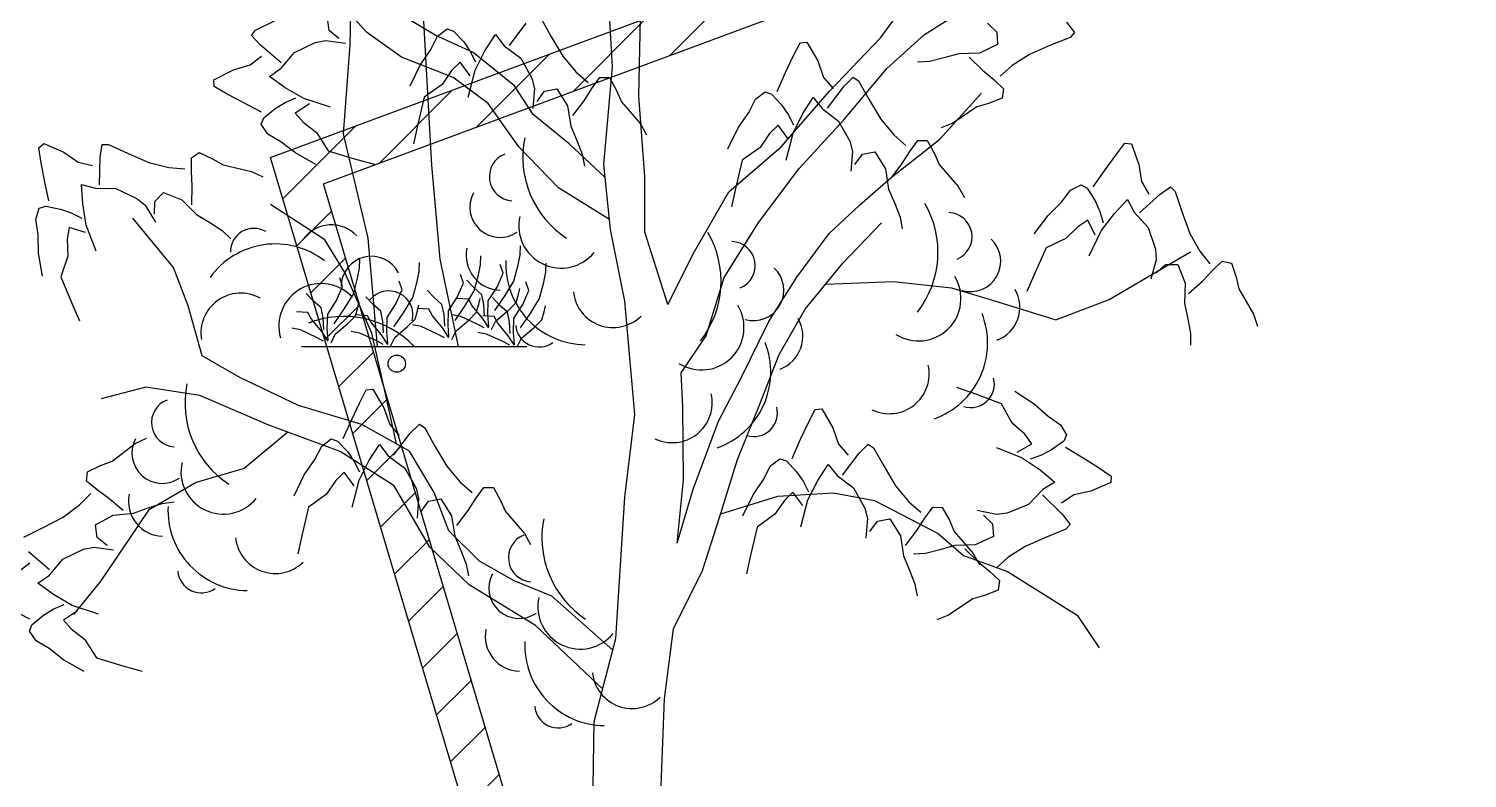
# Model space of a CAD drawing. Extents: x 524954 to 526204, y 9523489 to 9524010.
# Drawn here: x 525643.61 to 525651.96, y 9523641.27 to 9523645.62 of the extents above; entities that cross this region are included whole.
import ezdxf

# ---------------------------------------------------------------- set-up
doc = ezdxf.new("R2010")
doc.units = 0
doc.header["$PDMODE"] = 33
doc.header["$PDSIZE"] = 0.1
doc.linetypes.add('ACAD_ISO12W100', pattern=[21, 12, -3, 0, -3, 0, -3])
for name, color, linetype in [('Arbre', 34, 'ACAD_ISO12W100'), ('Cloture', 7, 'Continuous'), ('Murs', 1, 'Continuous'), ('TopoAlt', 3, 'Continuous'), ('TOPOJIS', 7, 'Continuous')]:
    doc.layers.add(name, color=color, linetype=linetype)
doc.styles.add('Simplex 1.0', font='Simplex.shx', dxfattribs={"width": 0.99, "height": 1})

# ---------------------------------------------------------------- blocks, each defined once
blk = doc.blocks.new('TCPOINT M')
at = {"color": 0}
blk.add_point((0, 0), dxfattribs=at)
at = {"layer": 'TopoAlt', "style": 'Simplex 1.0', "width": 0.99}
blk.add_attdef('ALT', (0.15, 0.15), '', height=1, dxfattribs=at)
blk = doc.blocks.new('v088')
at = {"linetype": 'Continuous'}
for p, q in [((-0.2365, 6.8477), (-0.2742, 7.4626)), ((-1.6648, 7.048), (-1.9323, 7.3471)), ((-2.3098, 7.06), (-2.2004, 7.1132)), ((-1.8828, 7.0578), (-1.8923, 7.1303)), ((-1.2665, 7.0314), (-1.4491, 7.1395)), ((-0.654, 7.1313), (-0.5947, 7.0251)), ((-0.0837, 6.6768), (-0.0745, 7.1309)), ((1.3209, 7.0171), (1.4418, 7.1813)), ((1.5755, 7.0348), (1.778, 7.1634)), ((2.3991, 7.1055), (2.4452, 7.0467)), ((-2.333, 7.0298), (-2.3098, 7.06)), ((-2.283, 6.9743), (-2.333, 7.0298)), ((-1.8262, 7.0109), (-1.8828, 7.0578)), ((-1.4628, 6.9029), (-1.6648, 7.048)), ((-1.2925, 6.9474), (-1.2526, 7.0255)), ((-1.0467, 6.9303), (-1.2665, 7.0314)), ((-1.2526, 7.0255), (-1.1978, 7.0672)), ((-1.1978, 7.0672), (-1.1602, 7.0548)), ((-1.1602, 7.0548), (-1.1012, 6.9916)), ((-0.978, 6.9406), (-0.9175, 7.0343)), ((-0.9175, 7.0343), (-0.8661, 6.9697)), ((-0.8351, 6.9716), (-0.7381, 7.0997)), ((-0.5947, 7.0251), (-0.5257, 6.909)), ((1.0227, 6.7061), (1.3209, 7.0171)), ((1.3557, 6.8374), (1.5755, 7.0348)), ((1.9408, 7.0996), (1.9941, 7.049)), ((1.9941, 7.049), (1.9988, 6.9761)), ((2.4201, 7.0181), (2.3073, 6.9725)), ((2.4452, 7.0467), (2.4201, 7.0181)), ((-2.1607, 6.8701), (-2.283, 6.9743)), ((-2.0833, 6.9307), (-1.963, 6.9891)), ((-1.963, 6.9891), (-1.9025, 7.0009)), ((-1.9025, 7.0009), (-1.7879, 6.9849)), ((-1.3538, 6.8575), (-1.2925, 6.9474)), ((-1.1012, 6.9916), (-1.0633, 6.9361)), ((-1.0633, 6.9361), (-1.0322, 6.8755)), ((-1.0349, 6.828), (-0.978, 6.9406)), ((-0.8661, 6.9697), (-0.7702, 6.8978)), ((0.8128, 6.9092), (0.8527, 6.9872)), ((0.8527, 6.9872), (0.8913, 6.9906)), ((0.8913, 6.9906), (0.9551, 6.8814)), ((1.9988, 6.9761), (1.8939, 6.9271)), ((2.3073, 6.9725), (2.1835, 6.9184)), ((-2.4387, 6.8298), (-2.3415, 6.858)), ((-2.3415, 6.858), (-2.2745, 6.9095)), ((-2.1606, 6.8391), (-2.0833, 6.9307)), ((-1.1618, 6.7848), (-1.4628, 6.9029)), ((-1.413, 6.7366), (-1.3538, 6.8575)), ((-1.122, 6.8741), (-1.1715, 6.8255)), ((-1.0639, 6.7951), (-1.122, 6.8741)), ((-0.8063, 6.7363), (-1.0467, 6.9303)), ((-0.7702, 6.8978), (-0.705, 6.781)), ((-0.5257, 6.909), (-0.4496, 6.8178)), ((0.7681, 6.8145), (0.8128, 6.9092)), ((0.9551, 6.8814), (0.9888, 6.786)), ((1.6041, 6.8779), (1.535, 6.8736)), ((1.6876, 6.8986), (1.6041, 6.8779)), ((1.7747, 6.9234), (1.6876, 6.8986)), ((1.8939, 6.9271), (1.7747, 6.9234)), ((1.8337, 6.904), (1.9118, 6.828)), ((2.0835, 6.8543), (2.0142, 6.7921)), ((2.1835, 6.9184), (2.0835, 6.8543)), ((-2.5514, 6.7723), (-2.4387, 6.8298)), ((-2.5502, 6.7337), (-2.5514, 6.7723)), ((-2.228, 6.7914), (-2.1606, 6.8391)), ((-2.1379, 6.7256), (-2.228, 6.7914)), ((-1.1715, 6.8255), (-1.2266, 6.7446)), ((-0.9597, 6.6336), (-1.1618, 6.7848)), ((-1.0757, 6.6715), (-1.0349, 6.828)), ((-0.705, 6.781), (-0.6897, 6.7213)), ((-0.4496, 6.8178), (-0.3793, 6.7567)), ((-0.357, 6.7218), (-0.3104, 6.7855)), ((-0.3104, 6.7855), (-0.2553, 6.7842)), ((-0.2869, 6.2807), (-0.2365, 6.8477)), ((-0.2553, 6.7842), (-0.2138, 6.7099)), ((0.7187, 6.7034), (0.7681, 6.8145)), ((0.9888, 6.786), (1.0441, 6.7221)), ((1.107, 6.54), (1.3557, 6.8374)), ((1.1083, 6.7343), (1.1609, 6.7873)), ((1.1609, 6.7873), (1.1923, 6.7659)), ((1.9118, 6.828), (1.9768, 6.7743)), ((1.9768, 6.7743), (2.0342, 6.7201)), ((-2.4746, 6.6893), (-2.5502, 6.7337)), ((-2.3827, 6.6392), (-2.4746, 6.6893)), ((-2.0288, 6.6624), (-2.1379, 6.7256)), ((-1.2266, 6.7446), (-1.3299, 6.6702)), ((-0.6972, 6.5707), (-0.8063, 6.7363)), ((-0.6897, 6.7213), (-0.6991, 6.6059)), ((-0.6753, 6.6457), (-0.6318, 6.7049)), ((-0.6318, 6.7049), (-0.56, 6.7185)), ((-0.56, 6.7185), (-0.4983, 6.6206)), ((-0.4022, 6.6506), (-0.357, 6.7218)), ((-0.2138, 6.7099), (-0.1857, 6.6447)), ((0.5938, 6.6601), (0.6485, 6.7018)), ((0.6485, 6.7018), (0.6861, 6.6893)), ((0.6861, 6.6893), (0.7451, 6.6262)), ((0.7433, 6.3831), (1.0227, 6.7061)), ((1.0112, 6.6062), (1.1083, 6.7343)), ((1.1923, 6.7659), (1.2517, 6.6597)), ((1.6628, 6.4272), (1.906, 6.6935)), ((2.0342, 6.7201), (2.0261, 6.6656)), ((-2.2745, 6.5836), (-2.3827, 6.6392)), ((-2.2624, 6.5503), (-2.1959, 6.6055)), ((-2.1959, 6.6055), (-2.1384, 6.6402)), ((-2.1384, 6.6402), (-2.076, 6.6678)), ((-1.9976, 6.6315), (-2.0798, 6.5781)), ((-1.8748, 6.6127), (-2.0288, 6.6624)), ((-1.3299, 6.6702), (-1.3669, 6.5144)), ((-0.7803, 6.3824), (-0.9597, 6.6336)), ((-0.4983, 6.6206), (-0.4798, 6.5027)), ((-0.4679, 6.5637), (-0.4022, 6.6506)), ((-0.1857, 6.6447), (-0.0753, 6.5169)), ((-0.0491, 6.2111), (-0.0837, 6.6768)), ((0.5538, 6.582), (0.5938, 6.6601)), ((0.7451, 6.6262), (0.7831, 6.5707)), ((0.8684, 6.5752), (0.9289, 6.6689)), ((0.9289, 6.6689), (0.9803, 6.6043)), ((0.9803, 6.6043), (1.0762, 6.5324)), ((1.2517, 6.6597), (1.3207, 6.5436)), ((1.879, 6.6139), (1.7385, 6.5203)), ((1.9472, 6.6337), (1.879, 6.6139)), ((2.0261, 6.6656), (1.9472, 6.6337)), ((-2.2769, 6.5134), (-2.2624, 6.5503)), ((-2.0798, 6.5781), (-2.0342, 6.5259)), ((-2.0342, 6.5259), (-1.9565, 6.4662)), ((-0.4884, 6.4009), (-0.6972, 6.5707)), ((-0.0753, 6.5169), (-0.0397, 6.4532)), ((0.4926, 6.4921), (0.5538, 6.582)), ((0.7831, 6.5707), (0.8142, 6.5101)), ((0.8114, 6.4626), (0.8684, 6.5752)), ((0.8455, 6.2546), (1.107, 6.54)), ((1.0762, 6.5324), (1.1414, 6.4156)), ((1.3207, 6.5436), (1.3968, 6.4523)), ((1.7385, 6.5203), (1.6708, 6.4929)), ((-2.2384, 6.4564), (-2.2769, 6.5134)), ((-2.1628, 6.412), (-2.2384, 6.4564)), ((-1.9565, 6.4662), (-1.8881, 6.3588)), ((-1.3669, 6.5144), (-1.3922, 6.3999)), ((-0.4798, 6.5027), (-0.4444, 6.4194)), ((0.4333, 6.3712), (0.4926, 6.4921)), ((0.6749, 6.4601), (0.6198, 6.3792)), ((0.7244, 6.5087), (0.6749, 6.4601)), ((0.7824, 6.4297), (0.7244, 6.5087)), ((0.7707, 6.306), (0.8114, 6.4626)), ((1.3968, 6.4523), (1.4671, 6.3913)), ((-3.5682, 6.3771), (-3.539, 6.4025)), ((-3.5548, 6.2904), (-3.5682, 6.3771)), ((-3.539, 6.4025), (-3.4232, 6.3514)), ((-3.4232, 6.3514), (-3.3399, 6.2939)), ((-3.2129, 6.3221), (-3.2014, 6.3959)), ((-3.2014, 6.3959), (-3.1633, 6.397)), ((-3.1633, 6.397), (-3.053, 6.3458)), ((-2.6821, 6.3185), (-2.6368, 6.3497)), ((-2.6368, 6.3497), (-2.5596, 6.3138)), ((-2.0765, 6.3457), (-2.1628, 6.412)), ((-1.8881, 6.3588), (-1.7347, 6.313)), ((-0.5514, 6.1446), (-0.7803, 6.3824)), ((-0.2789, 6.2036), (-0.4884, 6.4009)), ((-0.4444, 6.4194), (-0.4135, 6.3391)), ((0.4379, 6.1217), (0.7433, 6.3831)), ((0.6198, 6.3792), (0.5164, 6.3047)), ((1.1414, 6.4156), (1.1567, 6.3559)), ((1.1567, 6.3559), (1.1472, 6.2405)), ((1.2146, 6.3394), (1.2864, 6.3531)), ((1.2864, 6.3531), (1.3481, 6.2552)), ((1.3814, 6.2037), (1.6628, 6.4272)), ((1.4442, 6.2852), (1.4894, 6.3564)), ((1.4894, 6.3564), (1.536, 6.4201)), ((1.536, 6.4201), (1.5911, 6.4188)), ((1.5911, 6.4188), (1.6326, 6.3444)), ((2.6849, 6.3343), (2.7388, 6.4036)), ((2.7388, 6.4036), (2.7772, 6.3997)), ((2.7772, 6.3997), (2.8196, 6.2805)), ((-3.5355, 6.1876), (-3.5548, 6.2904)), ((-3.3399, 6.2939), (-3.2577, 6.2746)), ((-3.2164, 6.1615), (-3.2129, 6.3221)), ((-3.053, 6.3458), (-2.929, 6.2922)), ((-2.929, 6.2922), (-2.8139, 6.2629)), ((-2.6826, 6.2395), (-2.6821, 6.3185)), ((-2.5596, 6.3138), (-2.4986, 6.2775)), ((-2.4986, 6.2775), (-2.3343, 6.2387)), ((-1.9592, 6.2797), (-2.0765, 6.3457)), ((-1.7347, 6.313), (-1.6219, 6.2812)), ((-0.4135, 6.3391), (-0.4006, 6.2711)), ((-0.2479, 5.9022), (-0.2869, 6.2807)), ((0.5164, 6.3047), (0.4795, 6.1489)), ((1.171, 6.2803), (1.2146, 6.3394)), ((1.3784, 6.1983), (1.4442, 6.2852)), ((1.6326, 6.3444), (1.6606, 6.2793)), ((1.6606, 6.2793), (1.771, 6.1515)), ((2.6234, 6.2497), (2.6849, 6.3343)), ((2.8196, 6.2805), (2.8349, 6.1805)), ((-3.5103, 6.0686), (-3.5355, 6.1876)), ((-2.8139, 6.2629), (-2.7211, 6.2547)), ((-2.6774, 6.1553), (-2.6826, 6.2395)), ((-2.3343, 6.2387), (-2.2681, 6.208)), ((-0.0486, 5.8877), (-0.0491, 6.2111)), ((0.6096, 5.9388), (0.8455, 6.2546)), ((1.1982, 6.0444), (1.3814, 6.2037)), ((1.3481, 6.2552), (1.3665, 6.1373)), ((2.5541, 6.1497), (2.6234, 6.2497)), ((-3.3198, 6.1639), (-3.2403, 6.1417)), ((-3.3139, 6.0525), (-3.3198, 6.1639)), ((-3.2403, 6.1417), (-3.1205, 6.1398)), ((-3.1205, 6.1398), (-2.9991, 6.0834)), ((-2.8952, 6.0647), (-2.845, 6.1178)), ((-2.845, 6.1178), (-2.7377, 6.0747)), ((-2.6797, 6.0464), (-2.6774, 6.1553)), ((-0.2539, 5.9607), (-0.5514, 6.1446)), ((0.2399, 5.7756), (0.4379, 6.1217)), ((0.4795, 6.1489), (0.4542, 6.0345)), ((1.3665, 6.1373), (1.4019, 6.054)), ((1.771, 6.1515), (1.8066, 6.0878)), ((2.3695, 6.0612), (2.4234, 6.1305)), ((2.4234, 6.1305), (2.4849, 6.1612)), ((2.4849, 6.1612), (2.5195, 6.142)), ((2.5195, 6.142), (2.5657, 6.0689)), ((2.8234, 5.9997), (2.9427, 6.1074)), ((2.8349, 6.1805), (2.8773, 6.1074)), ((2.9427, 6.1074), (3.0042, 6.1497)), ((3.0042, 6.1497), (3.0311, 6.1228)), ((3.0311, 6.1228), (3.0696, 6.0074)), ((-3.5861, 5.9603), (-3.5662, 6.0262)), ((-3.5662, 6.0262), (-3.5284, 6.0381)), ((-3.5284, 6.0381), (-3.4436, 6.0215)), ((-3.4436, 6.0215), (-3.3804, 5.9989)), ((-3.294, 5.9279), (-3.3139, 6.0525)), ((-2.9991, 6.0834), (-2.9517, 6.044)), ((-2.9517, 6.044), (-2.8917, 5.945)), ((-2.8958, 5.9912), (-2.8952, 6.0647)), ((-2.7377, 6.0747), (-2.6536, 5.99)), ((-1.9071, 5.8427), (-2.2223, 6.0475)), ((1.0213, 5.879), (1.1982, 6.0444)), ((1.4019, 6.054), (1.4328, 5.9737)), ((2.2926, 5.9843), (2.3695, 6.0612)), ((2.5657, 6.0689), (2.5926, 6.0074)), ((2.6772, 5.9958), (2.7542, 6.0766)), ((2.7542, 6.0766), (2.7926, 6.0035)), ((-3.5727, 5.8736), (-3.5861, 5.9603)), ((-3.3804, 5.9989), (-3.3196, 5.968)), ((-2.7868, 5.6812), (-3.0229, 5.9686)), ((-2.6536, 5.99), (-2.576, 5.9433)), ((-2.576, 5.9433), (-2.5039, 5.8964)), ((0.4109, 5.6237), (0.6096, 5.9388)), ((1.0995, 5.7065), (1.3247, 5.9413)), ((1.4328, 5.9737), (1.4458, 5.9057)), ((2.2118, 5.8766), (2.2926, 5.9843)), ((2.5234, 5.9574), (2.4657, 5.9189)), ((2.5657, 5.8689), (2.5234, 5.9574)), ((2.5926, 6.0074), (2.6118, 5.942)), ((2.6003, 5.8958), (2.6772, 5.9958)), ((2.7926, 6.0035), (2.8734, 5.9151)), ((3.0696, 6.0074), (3.1158, 5.8804)), ((-3.5695, 5.7648), (-3.5727, 5.8736)), ((-3.3915, 5.9142), (-3.4031, 5.8459)), ((-3.2981, 5.8843), (-3.3915, 5.9142)), ((-3.2352, 5.7773), (-3.294, 5.9279)), ((-2.5039, 5.8964), (-2.4536, 5.8489)), ((-0.1646, 5.4873), (-0.2479, 5.9022)), ((0.0846, 5.4676), (-0.0486, 5.8877)), ((0.8338, 5.6263), (1.0213, 5.879)), ((2.3964, 5.8497), (2.281, 5.7958)), ((2.4657, 5.9189), (2.3964, 5.8497)), ((2.5311, 5.7497), (2.6003, 5.8958)), ((2.8734, 5.9151), (2.9157, 5.7881)), ((3.1158, 5.8804), (3.1734, 5.7766)), ((-3.5466, 5.6322), (-3.5695, 5.7648)), ((-3.4031, 5.8459), (-3.4003, 5.748)), ((-1.7911, 5.6523), (-1.9071, 5.8427)), ((0.0846, 5.4676), (0.2399, 5.7756)), ((2.281, 5.7958), (2.2156, 5.6496)), ((2.6462, 5.4963), (3.1193, 5.7735)), ((2.9157, 5.7881), (2.9196, 5.7266)), ((3.1734, 5.7766), (3.2311, 5.7035)), ((-3.4003, 5.748), (-3.4403, 5.6271)), ((-2.7013, 5.4591), (-2.7868, 5.6812)), ((0.8812, 5.4407), (1.0995, 5.7065)), ((2.9196, 5.7266), (2.8888, 5.615)), ((2.9196, 5.6496), (2.9734, 5.6996)), ((2.9734, 5.6996), (3.0465, 5.6996)), ((3.0465, 5.6996), (3.0888, 5.5919)), ((3.2465, 5.665), (3.3042, 5.7189)), ((3.3042, 5.7189), (3.3581, 5.7073)), ((3.3581, 5.7073), (3.385, 5.6266)), ((-3.4403, 5.6271), (-3.3789, 5.4792)), ((-1.6346, 5.3011), (-1.7911, 5.6523)), ((0.3061, 5.2857), (0.4109, 5.6237)), ((0.6713, 5.3679), (0.8338, 5.6263)), ((1.0006, 5.5861), (1.394, 5.6007)), ((1.394, 5.6007), (1.7306, 5.5642)), ((2.2156, 5.6496), (2.1695, 5.5419)), ((3.1081, 5.5304), (3.1888, 5.6035)), ((3.1888, 5.6035), (3.2465, 5.665)), ((3.385, 5.6266), (3.4004, 5.5573)), ((1.7306, 5.5642), (1.9997, 5.4827)), ((3.0888, 5.5919), (3.085, 5.4727)), ((3.4004, 5.5573), (3.485, 5.4112)), ((-3.3789, 5.4792), (-3.3323, 5.3717)), ((-2.6206, 5.1685), (-2.7013, 5.4591)), ((-0.1073, 4.8293), (-0.1646, 5.4873)), ((0.7312, 5.1764), (0.8812, 5.4407)), ((1.9997, 5.4827), (2.3377, 5.3779)), ((2.3377, 5.3779), (2.6462, 5.4963)), ((3.085, 5.4727), (3.1042, 5.3842)), ((0.5102, 5.0412), (0.6713, 5.3679)), ((3.1042, 5.3842), (3.1196, 5.2996)), ((3.485, 5.4112), (3.5081, 5.3419)), ((-1.5592, 4.9668), (-1.6346, 5.3011)), ((0.1613, 5.0712), (0.3061, 5.2857)), ((3.1196, 5.2996), (3.1196, 5.2304)), ((-2.4003, 5.0425), (-2.6206, 5.1685)), ((0.6191, 4.888), (0.7312, 5.1764)), ((-2.0611, 4.8817), (-2.4003, 5.0425)), ((0.1717, 4.8724), (0.1613, 5.0712)), ((0.3786, 4.7897), (0.5102, 5.0412)), ((-2.9464, 4.9876), (-3.2062, 4.92)), ((-2.6344, 4.9381), (-2.9464, 4.9876)), ((-2.2328, 4.7662), (-2.6344, 4.9381)), ((-1.7068, 4.8945), (-1.6668, 4.9726)), ((-1.6668, 4.9726), (-1.6283, 4.976)), ((-1.6283, 4.976), (-1.5645, 4.8667)), ((-1.4917, 4.6586), (-1.5592, 4.9668)), ((1.8724, 4.9461), (1.762, 4.9854)), ((2.0224, 4.89), (1.8724, 4.9461)), ((2.0987, 4.9642), (2.2113, 4.8904)), ((-1.6919, 4.7713), (-2.0611, 4.8817)), ((-1.7514, 4.7999), (-1.7068, 4.8945)), ((-1.5645, 4.8667), (-1.5307, 4.7714)), ((0.1743, 4.4496), (0.1717, 4.8724)), ((0.489, 4.5681), (0.6191, 4.888)), ((0.8993, 4.7791), (0.9393, 4.8572)), ((0.9393, 4.8572), (0.9778, 4.8606)), ((0.9778, 4.8606), (1.0416, 4.7513)), ((2.0834, 4.7783), (2.0224, 4.89)), ((2.2113, 4.8904), (2.2929, 4.8185)), ((-1.8192, 4.6131), (-2.2328, 4.7662)), ((-1.8008, 4.6887), (-1.7514, 4.7999)), ((-1.415, 4.6154), (-1.6919, 4.7713)), ((-1.5307, 4.7714), (-1.4755, 4.7074)), ((-1.4112, 4.7196), (-1.3587, 4.7727)), ((-1.3587, 4.7727), (-1.3272, 4.7513)), ((-0.1657, 4.3492), (-0.1073, 4.8293)), ((0.2314, 4.3948), (0.3786, 4.7897)), ((0.8546, 4.6845), (0.8993, 4.7791)), ((2.1569, 4.7135), (2.0834, 4.7783)), ((2.2929, 4.8185), (2.3654, 4.7691)), ((2.3654, 4.7691), (2.4, 4.7096)), ((-3.0095, 4.66), (-2.9439, 4.6918)), ((-2.1227, 4.7254), (-2.3768, 4.5144)), ((-1.9257, 4.6454), (-1.871, 4.6871)), ((-1.871, 4.6871), (-1.8334, 4.6747)), ((-1.5083, 4.5916), (-1.4112, 4.7196)), ((-1.3272, 4.7513), (-1.2679, 4.6451)), ((0.8053, 4.5733), (0.8546, 4.6845)), ((1.0416, 4.7513), (1.0754, 4.656)), ((2.1989, 4.6584), (2.1569, 4.7135)), ((2.4, 4.7096), (2.383, 4.6739)), ((-3.1435, 4.5571), (-3.0095, 4.66)), ((-1.9657, 4.5674), (-1.9257, 4.6454)), ((-1.8334, 4.6747), (-1.7744, 4.6115)), ((-1.5041, 4.4145), (-1.8192, 4.6131)), ((-1.7744, 4.6115), (-1.7365, 4.5561)), ((-1.6512, 4.5605), (-1.5907, 4.6542)), ((-1.5907, 4.6542), (-1.5392, 4.5896)), ((-1.2732, 4.3758), (-1.415, 4.6154)), ((-1.2679, 4.6451), (-1.1988, 4.529)), ((1.0754, 4.656), (1.1306, 4.592)), ((1.0978, 4.4762), (1.1948, 4.6042)), ((1.1948, 4.6042), (1.2474, 4.6573)), ((1.2474, 4.6573), (1.2789, 4.6359)), ((1.2789, 4.6359), (1.3382, 4.5297)), ((1.9921, 4.6376), (2.1424, 4.5777)), ((2.1133, 4.6106), (2.1989, 4.6584)), ((2.3129, 4.6232), (2.2532, 4.5924)), ((2.383, 4.6739), (2.3129, 4.6232)), ((2.3928, 4.6398), (2.497, 4.577)), ((-3.2867, 4.4956), (-3.2101, 4.5328)), ((-3.2101, 4.5328), (-3.1435, 4.5571)), ((-2.3768, 4.5144), (-2.655, 4.434)), ((-2.0269, 4.4774), (-1.9657, 4.5674)), ((-1.7365, 4.5561), (-1.7054, 4.4954)), ((-1.7081, 4.4479), (-1.6512, 4.5605)), ((-1.5392, 4.5896), (-1.4434, 4.5178)), ((-1.4434, 4.5178), (-1.3781, 4.401)), ((-1.1988, 4.529), (-1.1228, 4.4377)), ((0.3841, 4.2301), (0.489, 4.5681)), ((0.6404, 4.452), (0.6804, 4.53)), ((0.6804, 4.53), (0.7351, 4.5718)), ((0.7351, 4.5718), (0.7727, 4.5593)), ((0.7727, 4.5593), (0.8317, 4.4961)), ((0.9549, 4.4451), (1.0154, 4.5388)), ((1.0154, 4.5388), (1.0668, 4.4742)), ((1.3382, 4.5297), (1.4072, 4.4136)), ((2.1424, 4.5777), (2.247, 4.5072)), ((2.2532, 4.5924), (2.1892, 4.5691)), ((2.497, 4.577), (2.5853, 4.5209)), ((2.5853, 4.5209), (2.6578, 4.4715)), ((-3.2911, 4.4407), (-3.2867, 4.4956)), ((-3.2303, 4.3905), (-3.2911, 4.4407)), ((-2.655, 4.434), (-2.9315, 4.2727)), ((-2.0862, 4.3565), (-2.0269, 4.4774)), ((-1.8447, 4.4455), (-1.8998, 4.3645)), ((-1.7952, 4.494), (-1.8447, 4.4455)), ((-1.7371, 4.415), (-1.7952, 4.494)), ((-1.7488, 4.2914), (-1.7081, 4.4479)), ((-1.1228, 4.4377), (-1.0524, 4.3767)), ((0.1384, 4.0819), (0.1743, 4.4496)), ((0.5791, 4.362), (0.6404, 4.452)), ((0.8317, 4.4961), (0.8696, 4.4407)), ((0.8696, 4.4407), (0.9007, 4.38)), ((0.898, 4.3325), (0.9549, 4.4451)), ((1.0668, 4.4742), (1.1627, 4.4024)), ((2.247, 4.5072), (2.3325, 4.4356)), ((2.3325, 4.4356), (2.262, 4.3926)), ((2.6564, 4.4329), (2.5401, 4.3831)), ((2.6578, 4.4715), (2.6564, 4.4329)), ((-3.3314, 4.3035), (-3.2664, 4.3702)), ((-3.1617, 4.3413), (-3.2303, 4.3905)), ((-1.8998, 4.3645), (-2.0031, 4.2901)), ((-1.2976, 4.0581), (-1.5041, 4.4145)), ((-1.3781, 4.401), (-1.3629, 4.3412)), ((-1.1877, 4.1537), (-1.2732, 4.3758)), ((-1.0302, 4.3418), (-0.9835, 4.4054)), ((-0.9835, 4.4054), (-0.9285, 4.4041)), ((-0.9285, 4.4041), (-0.8869, 4.3298)), ((-0.2169, 3.5272), (-0.1657, 4.3492)), ((0.1384, 4.0819), (0.2314, 4.3948)), ((0.3911, 4.2526), (0.7235, 4.3553)), ((0.5199, 4.2411), (0.5791, 4.362)), ((0.7235, 4.3553), (1.0465, 4.3745)), ((0.8109, 4.3786), (0.7614, 4.3301)), ((0.869, 4.2996), (0.8109, 4.3786)), ((1.0465, 4.3745), (1.2838, 4.3297)), ((1.1627, 4.4024), (1.228, 4.2856)), ((1.4072, 4.4136), (1.4833, 4.3223)), ((2.262, 4.3926), (2.1788, 4.3064)), ((2.2601, 4.3616), (2.3751, 4.2494)), ((2.4412, 4.3615), (2.371, 4.3146)), ((2.5401, 4.3831), (2.4412, 4.3615)), ((-3.4268, 4.2328), (-3.3314, 4.3035)), ((-2.9315, 4.2727), (-3.209, 3.8627)), ((-3.0788, 4.2707), (-3.1617, 4.3413)), ((-3.0186, 4.2553), (-2.9333, 4.2859)), ((-2.9333, 4.2859), (-2.8514, 4.3121)), ((-2.8514, 4.3121), (-2.7828, 4.3211)), ((-2.0031, 4.2901), (-2.0401, 4.1343)), ((-1.3629, 4.3412), (-1.3723, 4.2259)), ((-1.3485, 4.2656), (-1.3049, 4.3248)), ((-1.3049, 4.3248), (-1.2331, 4.3384)), ((-1.2331, 4.3384), (-1.1715, 4.2405)), ((-1.1411, 4.1837), (-1.0754, 4.2705)), ((-1.0754, 4.2705), (-1.0302, 4.3418)), ((-0.8869, 4.3298), (-0.8589, 4.2646)), ((-0.8589, 4.2646), (-0.7485, 4.1368)), ((0.7614, 4.3301), (0.7063, 4.2491)), ((0.8572, 4.176), (0.898, 4.3325)), ((1.228, 4.2856), (1.2432, 4.2258)), ((1.2838, 4.3297), (1.6547, 4.1385)), ((1.4833, 4.3223), (1.5536, 4.2613)), ((1.5759, 4.2264), (1.6226, 4.29)), ((1.6226, 4.29), (1.6776, 4.2887)), ((1.6776, 4.2887), (1.7191, 4.2144)), ((1.9936, 4.2484), (1.8803, 4.2721)), ((2.1788, 4.3064), (2.0548, 4.2561)), ((-3.5467, 4.1705), (-3.4268, 4.2328)), ((-3.2386, 4.1877), (-3.1373, 4.2436)), ((-3.2291, 4.1152), (-3.2386, 4.1877)), ((-3.1373, 4.2436), (-3.0186, 4.2553)), ((-1.1715, 4.2405), (-1.153, 4.1227)), ((0.2848, 3.9233), (0.3841, 4.2301)), ((0.7063, 4.2491), (0.603, 4.1747)), ((1.2432, 4.2258), (1.2338, 4.1105)), ((1.2576, 4.1502), (1.3011, 4.2094)), ((1.3011, 4.2094), (1.373, 4.223)), ((1.373, 4.223), (1.4346, 4.1251)), ((1.5307, 4.1551), (1.5759, 4.2264)), ((1.7191, 4.2144), (1.7472, 4.1493)), ((1.9168, 4.2436), (1.9701, 4.193)), ((1.9701, 4.193), (1.9747, 4.12)), ((2.0548, 4.2561), (1.9936, 4.2484)), ((2.3751, 4.2494), (2.4212, 4.1906)), ((2.4212, 4.1906), (2.396, 4.1621)), ((-3.6561, 4.1174), (-3.5467, 4.1705)), ((-3.1725, 4.0683), (-3.2291, 4.1152)), ((-2.0401, 4.1343), (-2.0653, 4.0199)), ((-1.0099, 3.9771), (-1.1877, 4.1537)), ((-1.153, 4.1227), (-1.1176, 4.0393)), ((-0.7485, 4.1368), (-0.7129, 4.0731)), ((0.603, 4.1747), (0.566, 4.0189)), ((1.4346, 4.1251), (1.4531, 4.0073)), ((1.465, 4.0683), (1.5307, 4.1551)), ((1.6547, 4.1385), (1.8004, 4.0109)), ((1.7472, 4.1493), (1.8576, 4.0214)), ((1.9747, 4.12), (1.8699, 4.071)), ((2.2833, 4.1164), (2.1595, 4.0623)), ((2.396, 4.1621), (2.2833, 4.1164)), ((-3.5071, 3.9275), (-3.6294, 4.0317)), ((-3.4297, 3.988), (-3.3093, 4.0465)), ((-3.3093, 4.0465), (-3.2488, 4.0583)), ((-3.2488, 4.0583), (-3.1342, 4.0423)), ((-1.0692, 3.839), (-1.2976, 4.0581)), ((-1.1176, 4.0393), (-1.0867, 3.9591)), ((0.566, 4.0189), (0.5407, 3.9045)), ((1.5801, 4.0219), (1.511, 4.0175)), ((1.6636, 4.0426), (1.5801, 4.0219)), ((1.7506, 4.0673), (1.6636, 4.0426)), ((1.8699, 4.071), (1.7506, 4.0673)), ((1.8004, 4.0109), (2.0573, 3.9168)), ((1.8097, 4.0479), (1.8877, 3.9719)), ((1.8576, 4.0214), (1.8932, 3.9577)), ((2.1595, 4.0623), (2.0595, 3.9982)), ((-3.6878, 3.9154), (-3.6208, 3.9668)), ((-3.5069, 3.8964), (-3.4297, 3.988)), ((-1.0867, 3.9591), (-1.0738, 3.891)), ((-0.8085, 3.8631), (-1.0099, 3.9771)), ((1.4531, 4.0073), (1.4885, 3.9239)), ((1.8877, 3.9719), (1.9528, 3.9182)), ((2.0595, 3.9982), (1.9902, 3.936)), ((-3.5743, 3.8488), (-3.5069, 3.8964)), ((-3.4842, 3.783), (-3.5743, 3.8488)), ((-3.209, 3.8627), (-3.3666, 3.6666)), ((-0.589, 3.7744), (-0.8085, 3.8631)), ((0.1177, 3.584), (0.2848, 3.9233)), ((1.4885, 3.9239), (1.5194, 3.8437)), ((1.5194, 3.8437), (1.5323, 3.7756)), ((1.9528, 3.9182), (2.0102, 3.864)), ((2.0102, 3.864), (2.002, 3.8096)), ((2.0573, 3.9168), (2.4606, 3.664)), ((-3.3751, 3.7197), (-3.4842, 3.783)), ((-0.6849, 3.6045), (-1.0692, 3.839)), ((-0.2343, 3.4611), (-0.589, 3.7744)), ((1.9231, 3.7776), (1.855, 3.7579)), ((2.002, 3.8096), (1.9231, 3.7776)), ((-3.6208, 3.641), (-3.729, 3.6966)), ((-3.5422, 3.6629), (-3.4847, 3.6976)), ((-3.4847, 3.6976), (-3.4223, 3.7252)), ((-3.3439, 3.6889), (-3.4261, 3.6355)), ((-3.2212, 3.6701), (-3.3751, 3.7197)), ((1.855, 3.7579), (1.7144, 3.6642)), ((-3.6232, 3.5708), (-3.6087, 3.6076)), ((-3.6087, 3.6076), (-3.5422, 3.6629)), ((-3.4261, 3.6355), (-3.3805, 3.5833)), ((-0.2941, 3.234), (-0.6849, 3.6045)), ((1.7144, 3.6642), (1.6468, 3.6368)), ((2.4606, 3.664), (2.589, 3.4739)), ((-3.5847, 3.5138), (-3.6232, 3.5708)), ((-3.5091, 3.4694), (-3.5847, 3.5138)), ((-3.3805, 3.5833), (-3.3028, 3.5236)), ((-3.3028, 3.5236), (-3.2344, 3.4162)), ((-0.3436, 3.0457), (-0.2169, 3.5272)), ((0.064, 3.1786), (0.1177, 3.584)), ((-3.4228, 3.4031), (-3.5091, 3.4694)), ((-3.3055, 3.337), (-3.4228, 3.4031)), ((-3.2344, 3.4162), (-3.081, 3.3703)), ((-3.081, 3.3703), (-2.9682, 3.3386)), ((0.0445, 2.6247), (0.064, 3.1786)), ((-0.3518, 2.5418), (-0.3436, 3.0457)), ((-0.3726, 1.7516), (-0.3518, 2.5418)), ((0.1022, 1.0525), (0.0429, 2.1085)), ((-0.4115, 1.2346), (-0.3726, 1.7516)), ((-0.2683, 0.6281), (-0.4115, 1.2346)), ((0.151, 0.5063), (0.1022, 1.0525)), ((-0.2127, 0), (-0.2683, 0.6281)), ((-0.3173, 0.4544), (-0.3149, 0.5073)), ((0.2565, 0), (0.151, 0.5063)), ((0.3847, 0.4736), (0.3871, 0.5265)), ((0.6034, 0.4736), (0.6155, 0.5313)), ((0.6155, 0.5313), (0.6179, 0.5842)), ((-0.3294, 0.3967), (-0.3173, 0.4544)), ((0.0168, 0.3774), (0.0288, 0.4351)), ((0.0288, 0.4351), (0.0313, 0.488)), ((0.2861, 0.3678), (0.2693, 0.4183)), ((0.3726, 0.4159), (0.3847, 0.4736)), ((0.4808, 0.3438), (0.5169, 0.4255)), ((0.5169, 0.4255), (0.5001, 0.476)), ((0.5794, 0.3798), (0.6034, 0.4736)), ((0.7525, 0.3726), (0.7645, 0.4303)), ((0.7645, 0.4303), (0.7669, 0.4832)), ((-0.452, 0.2669), (-0.4159, 0.3486)), ((-0.4159, 0.3486), (-0.4327, 0.3991)), ((-0.3534, 0.3029), (-0.3294, 0.3967)), ((-0.0697, 0.3294), (-0.0865, 0.3798)), ((-0.0072, 0.2837), (0.0168, 0.3774)), ((0.25, 0.2861), (0.2861, 0.3678)), ((0.3462, 0.3414), (0.3053, 0.3847)), ((0.3919, 0.3005), (0.3462, 0.3414)), ((0.3486, 0.3221), (0.3726, 0.4159)), ((0.4303, 0.2645), (0.4808, 0.3438)), ((0.5241, 0.2909), (0.5794, 0.3798)), ((0.6058, 0.3029), (0.6131, 0.3366)), ((0.6659, 0.3246), (0.6491, 0.375)), ((0.7285, 0.2789), (0.7525, 0.3726)), ((-0.5866, 0.2645), (-0.6275, 0.3077)), ((-0.5409, 0.2236), (-0.5866, 0.2645)), ((-0.5025, 0.1875), (-0.452, 0.2669)), ((-0.4087, 0.214), (-0.3534, 0.3029)), ((-0.327, 0.226), (-0.3197, 0.2596)), ((-0.2404, 0.2452), (-0.2813, 0.2885)), ((-0.1058, 0.2476), (-0.0697, 0.3294)), ((-0.0625, 0.1947), (-0.0072, 0.2837)), ((0.1154, 0.2837), (0.0745, 0.327)), ((0.1611, 0.2428), (0.1154, 0.2837)), ((0.1995, 0.2068), (0.25, 0.2861)), ((0.3149, 0.2741), (0.25, 0.2789)), ((0.2933, 0.2332), (0.3486, 0.3221)), ((0.3366, 0.2356), (0.3149, 0.2741)), ((0.375, 0.2452), (0.3823, 0.2789)), ((0.4039, 0.2428), (0.3919, 0.3005)), ((0.4279, 0.1827), (0.4303, 0.2645)), ((0.4953, 0.2404), (0.4544, 0.2837)), ((0.4688, 0.2092), (0.5241, 0.2909)), ((0.5457, 0.2092), (0.5914, 0.2548)), ((0.5914, 0.2548), (0.6058, 0.3029)), ((0.6299, 0.2428), (0.6659, 0.3246)), ((0.6732, 0.1899), (0.7285, 0.2789)), ((-0.6179, 0.1971), (-0.6828, 0.2019)), ((-0.5962, 0.1587), (-0.6179, 0.1971)), ((-0.5289, 0.1659), (-0.5409, 0.2236)), ((-0.5049, 0.1058), (-0.5025, 0.1875)), ((-0.464, 0.1322), (-0.4087, 0.214)), ((-0.3871, 0.1322), (-0.3414, 0.1779)), ((-0.3414, 0.1779), (-0.327, 0.226)), ((-0.2717, 0.1779), (-0.3366, 0.1827)), ((-0.25, 0.1394), (-0.2717, 0.1779)), ((-0.1947, 0.2043), (-0.2404, 0.2452)), ((-0.1827, 0.1467), (-0.1947, 0.2043)), ((-0.1587, 0.0865), (-0.1563, 0.1683)), ((-0.1563, 0.1683), (-0.1058, 0.2476)), ((-0.1178, 0.113), (-0.0625, 0.1947)), ((0.0048, 0.1587), (0.0192, 0.2068)), ((0.0192, 0.2068), (0.0264, 0.2404)), ((0.0841, 0.2164), (0.0192, 0.2212)), ((0.1058, 0.1779), (0.0841, 0.2164)), ((0.1659, 0.1058), (0.1058, 0.1779)), ((0.1731, 0.1851), (0.1611, 0.2428)), ((0.1779, 0.1178), (0.1731, 0.1851)), ((0.1971, 0.125), (0.1995, 0.2068)), ((0.2717, 0.1731), (0.2212, 0.1827)), ((0.238, 0.1515), (0.2933, 0.2332)), ((0.3654, 0.1298), (0.2717, 0.1731)), ((0.3149, 0.1515), (0.3606, 0.1971)), ((0.3967, 0.1635), (0.3366, 0.2356)), ((0.3606, 0.1971), (0.375, 0.2452)), ((0.464, 0.1731), (0.3991, 0.1779)), ((0.4087, 0.1755), (0.4039, 0.2428)), ((0.4327, 0.113), (0.4279, 0.1827)), ((0.4856, 0.1346), (0.464, 0.1731)), ((0.4736, 0.1491), (0.5457, 0.2092)), ((0.5409, 0.1995), (0.4953, 0.2404)), ((0.5529, 0.1418), (0.5409, 0.1995)), ((0.5794, 0.1635), (0.6299, 0.2428)), ((0.6179, 0.1082), (0.6732, 0.1899)), ((0.7405, 0.1539), (0.7549, 0.2019)), ((0.7549, 0.2019), (0.7621, 0.2356)), ((-0.6611, 0.0962), (-0.7116, 0.1058)), ((-0.5674, 0.0529), (-0.6611, 0.0962)), ((-0.5361, 0.0865), (-0.5962, 0.1587)), ((-0.5001, 0.0313), (-0.5361, 0.0865)), ((-0.5241, 0.0986), (-0.5289, 0.1659)), ((-0.5001, 0.0361), (-0.5049, 0.1058)), ((-0.4592, 0.0721), (-0.3871, 0.1322)), ((-0.3149, 0.0769), (-0.3654, 0.0865)), ((-0.1899, 0.0673), (-0.25, 0.1394)), ((-0.1779, 0.0793), (-0.1827, 0.1467)), ((-0.1539, 0.0168), (-0.1587, 0.0865)), ((-0.113, 0.0529), (-0.0409, 0.113)), ((-0.0409, 0.113), (0.0048, 0.1587)), ((0.0409, 0.1154), (-0.0096, 0.125)), ((0.1346, 0.0721), (0.0409, 0.1154)), ((0.2019, 0.0505), (0.1659, 0.1058)), ((0.2019, 0.0553), (0.1971, 0.125)), ((0.2188, 0.0409), (0.2428, 0.0914)), ((0.2428, 0.0914), (0.3149, 0.1515)), ((0.4063, 0.1082), (0.3654, 0.1298)), ((0.4327, 0.1082), (0.3967, 0.1635)), ((0.4496, 0.0986), (0.4736, 0.1491)), ((0.5457, 0.0625), (0.4856, 0.1346)), ((0.5578, 0.0745), (0.5529, 0.1418)), ((0.577, 0.0817), (0.5794, 0.1635)), ((0.6227, 0.0481), (0.6948, 0.1082)), ((0.6948, 0.1082), (0.7405, 0.1539)), ((-0.6539, 0), (0.6539, 0)), ((-0.5265, 0.0313), (-0.5674, 0.0529)), ((-0.4832, 0.0216), (-0.4592, 0.0721)), ((-0.2212, 0.0337), (-0.3149, 0.0769)), ((-0.1803, 0.012), (-0.2212, 0.0337)), ((-0.1539, 0.012), (-0.1899, 0.0673)), ((-0.137, 0.0024), (-0.113, 0.0529)), ((0.1755, 0.0505), (0.1346, 0.0721)), ((0.4207, 0.0721), (0.3702, 0.0817)), ((0.5145, 0.0288), (0.4207, 0.0721)), ((0.5554, 0.0072), (0.5145, 0.0288)), ((0.5818, 0.0072), (0.5457, 0.0625)), ((0.5818, 0.012), (0.577, 0.0817)), ((0.5986, -0.0024), (0.6227, 0.0481))]:
    blk.add_line(p, q, dxfattribs=at)
for centre, major_axis, start_param, end_param in [((-0.1929, 6.3242), (-0.3995, 0.3995), 0.587708, 1.773422), ((-0.8122, 6.2095), (-0.099, 0.099), -0.421529, 2.292047), ((-0.8896, 6.0328), (0.1246, 0.1246), 1.864761, 4.52862), ((1.088, 5.7707), (-0.3995, 0.3995), 3.265538, 4.451253), ((-1.8693, 5.7251), (0.1445, 0.1445), 6.263619, 7.998733), ((-0.535, 5.9246), (0.1741, 0.1741), 2.133893, 4.816631), ((1.7113, 5.8608), (0.099, 0.099), 4.31771, 7.031286), ((-2.32, 5.773), (0.0964, 0.0964), 0.254619, 2.377018), ((-0.1718, 5.6024), (0.3995, 0.3995), 4.836335, 6.022049), ((-2.1951, 5.3523), (0.3298, 0.3298), 0.12682, 1.733702), ((-0.8824, 5.7538), (-0.1445, 0.1445), 0.590553, 2.325666), ((0.4516, 5.6925), (0.099, 0.099), 4.31771, 7.031286), ((1.8413, 5.7182), (-0.1246, 0.1246), 2.081137, 4.744996), ((-1.6366, 5.5711), (-0.1246, 0.1246), 4.396235, 7.060094), ((-0.3902, 5.7004), (0.3298, 0.3298), 2.307735, 3.914618), ((-1.9284, 5.3425), (0.1741, 0.1741), 6.236163, 8.918901), ((0.5816, 5.5499), (0.1246, 0.1246), 3.651933, 6.315792), ((1.5402, 5.502), (0.1741, 0.1741), 3.363922, 6.046661), ((-2.3952, 5.3012), (-0.1641, 0.1641), -1.288499, 0.949924), ((-1.536, 5.4064), (0.099, 0.099), 5.251538, 7.965114), ((-0.2336, 5.5657), (-0.1641, 0.1641), 0.892416, 3.130839), ((1.924, 5.4517), (-0.1445, 0.1445), 2.713295, 4.448408), ((-1.7969, 4.8332), (0.3995, 0.3995), 6.260774, 7.446489), ((0.2804, 5.3337), (0.1741, 0.1741), 3.363922, 6.046661), ((-0.6635, 5.357), (0.0964, 0.0964), 2.435534, 4.557933), ((0.6642, 5.2834), (-0.1445, 0.1445), 2.713295, 4.448408), ((1.4749, 5.2432), (0.3298, 0.3298), 4.265936, 5.872819), ((0.2152, 5.0749), (-0.3298, 0.3298), 2.69514, 4.302022), ((1.3699, 5.0654), (-0.1641, 0.1641), 1.908121, 4.146545), ((1.844, 5.0056), (-0.0964, 0.0964), 2.051824, 4.174223), ((-2.1547, 4.8961), (-0.3995, 0.3995), 0.587708, 1.773422), ((0.1101, 4.8971), (-0.1641, 0.1641), 1.908121, 4.146545), ((-2.774, 4.7815), (-0.099, 0.099), -0.421529, 2.292047), ((0.5842, 4.8373), (0.0964, 0.0964), 3.62262, 5.745019), ((-2.8514, 4.6047), (-0.1246, 0.1246), 0.293965, 2.957824), ((-2.4968, 4.4965), (0.1741, 0.1741), 2.133893, 4.816631), ((-2.8441, 4.3258), (-0.1445, 0.1445), 0.590553, 2.325666), ((-2.352, 4.2724), (0.3298, 0.3298), 2.307735, 3.914618), ((-0.0823, 4.1124), (0.3995, 0.3995), 2.158504, 3.344219), ((-2.1954, 4.1377), (0.1641, 0.1641), 2.463212, 4.701636), ((-0.7016, 3.9977), (0.099, 0.099), 1.149268, 3.862844), ((-2.6253, 3.929), (0.0964, 0.0964), 2.435534, 4.557933), ((-0.779, 3.821), (0.1246, 0.1246), 1.864761, 4.52862), ((-0.4244, 3.7128), (0.1741, 0.1741), 2.133893, 4.816631), ((-0.7718, 3.542), (-0.1445, 0.1445), 0.590553, 2.325666), ((-0.2796, 3.4886), (0.3298, 0.3298), 2.307735, 3.914618), ((-0.1231, 3.3539), (0.1641, 0.1641), 2.463212, 4.701636), ((-0.5529, 3.1452), (0.0964, 0.0964), 2.435534, 4.557933)]:
    blk.add_ellipse(centre, major_axis=major_axis, ratio=1, start_param=start_param, end_param=end_param, dxfattribs=at)

msp = doc.modelspace()

# ---------------------------------------------------------------- hatches: boundary and pattern name
at = {"layer": 'Murs'}
h = msp.add_hatch(dxfattribs=at)
h.set_pattern_fill('_U', color=256, scale=0.25, angle=45, style=0, pattern_type=0)
h.set_pattern_definition([(45, (0, 0), (-0.1767766952966, 0.1767766952966), [])])
h.paths.add_polyline_path([(525652.3614, 9523624.9651), (525652.0535, 9523625.5204), (525647.7383, 9523635.7223), (525645.0122, 9523644.8741), (525668.5844, 9523653.6079), (525668.6712, 9523653.3734), (525645.3187, 9523644.721), (525647.974, 9523635.8069), (525652.2786, 9523625.63), (525652.58, 9523625.0863)])

# ---------------------------------------------------------------- linework, layer by layer
at = {"layer": 'Cloture', "flags": 128}
for points in [[(525652.3614, 9523624.9651), (525652.0535, 9523625.5204), (525647.7383, 9523635.7223), (525645.0122, 9523644.8741), (525668.5844, 9523653.6079)], [(525652.58, 9523625.0863), (525652.2786, 9523625.63), (525647.974, 9523635.8069), (525645.3187, 9523644.721), (525668.6712, 9523653.3734)]]:
    msp.add_lwpolyline(points, dxfattribs=at)

# ---------------------------------------------------------------- block references
at = {"layer": 'Arbre'}
for p in [(525645.8464, 9523643.7777), (525647.235, 9523638.554)]:
    msp.add_blockref('v088', p, dxfattribs=at)
at = {"layer": 'TOPOJIS'}
msp.add_blockref('TCPOINT M', (525645.7451, 9523643.6777), dxfattribs=at)

doc.saveas('drawing.dxf')
